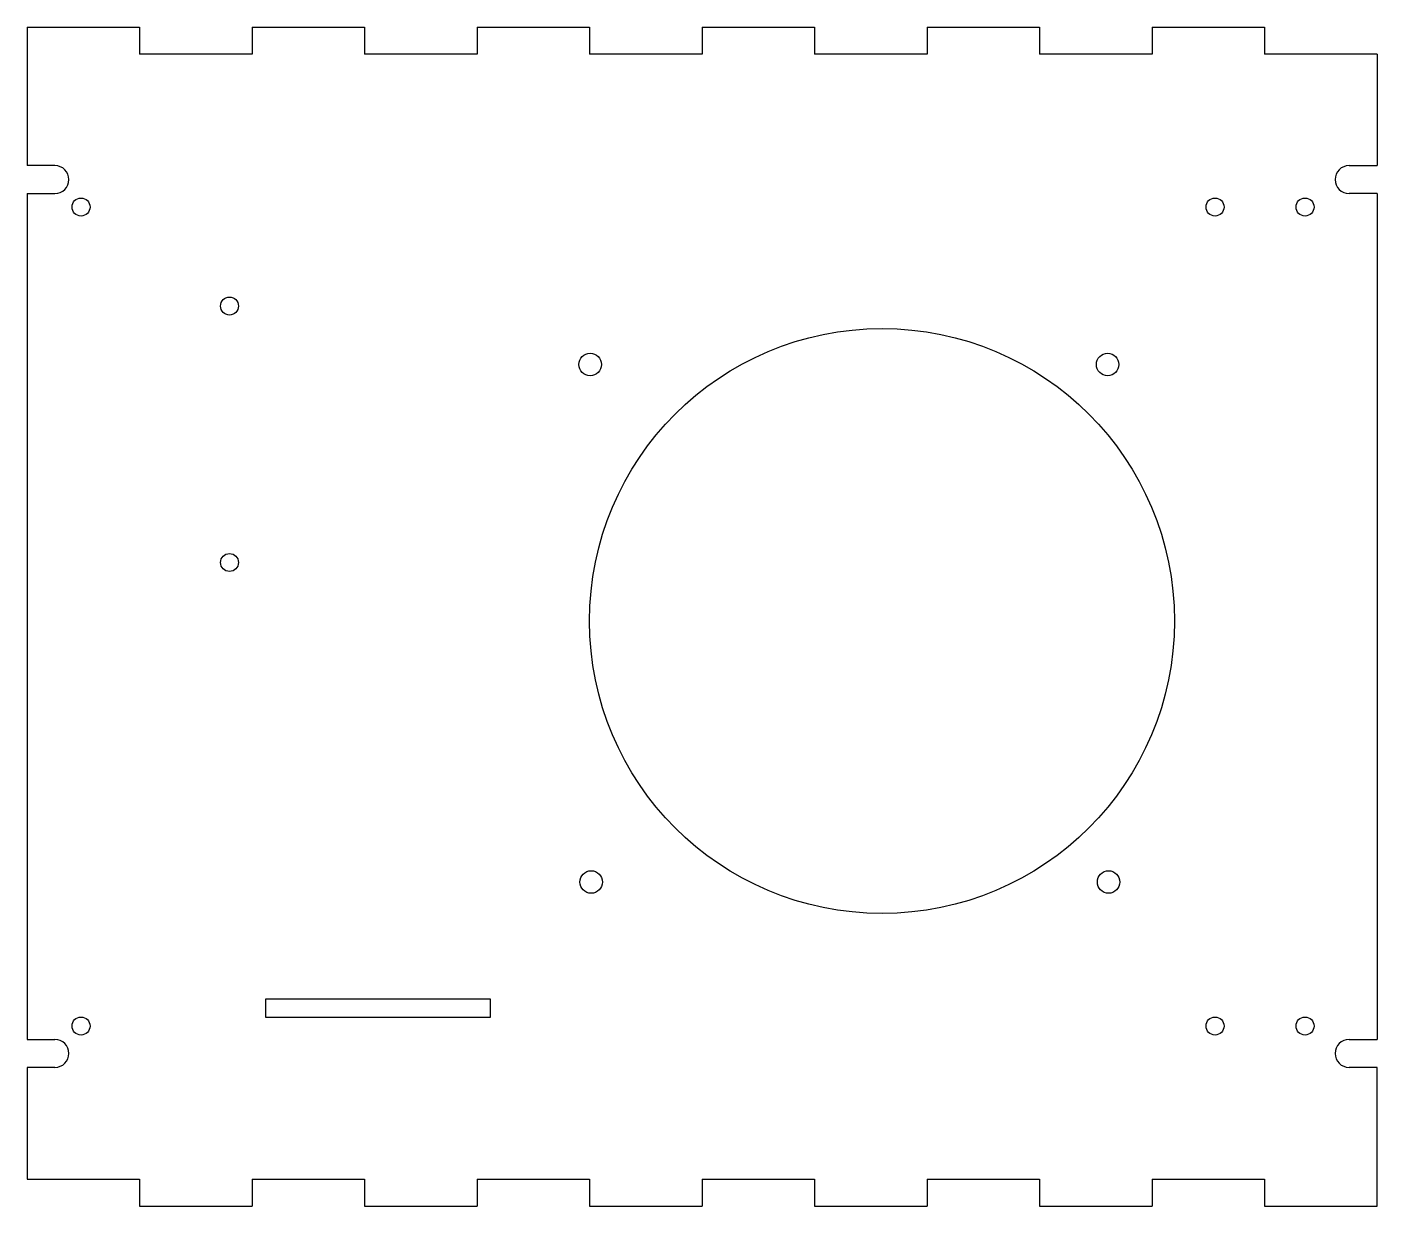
# Model space of a CAD drawing. Extents: x 0 to 300, y -6 to 256.
import ezdxf

# ---------------------------------------------------------------- set-up
doc = ezdxf.new("R2010")
doc.units = 0
doc.layers.get('0').update_dxf_attribs({"linetype": 'continuous'})

# ---------------------------------------------------------------- blocks, each defined once
blk = doc.blocks.new('POCKET')
at = {"color": 0}
for p, q in [((0, 256), (25, 256)), ((0, 256), (0, 225.2)), ((25, 256), (25, 250)), ((50, 256), (75, 256)), ((50, 256), (50, 250)), ((75, 256), (75, 250)), ((100, 256), (125, 256)), ((100, 256), (100, 250)), ((125, 256), (125, 250)), ((150, 256), (175, 256)), ((150, 256), (150, 250)), ((175, 256), (175, 250)), ((200, 256), (225, 256)), ((200, 256), (200, 250)), ((225, 256), (225, 250)), ((250, 256), (275, 256)), ((250, 256), (250, 250)), ((275, 256), (275, 250)), ((50, 250), (25, 250)), ((100, 250), (75, 250)), ((150, 250), (125, 250)), ((200, 250), (175, 250)), ((250, 250), (225, 250)), ((300, 250), (275, 250)), ((300, 250), (300, 225.2)), ((6.2, 225.2), (0, 225.2)), ((293.8, 225.2), (300, 225.2)), ((0, 219), (6.2, 219)), ((0, 219), (0, 31)), ((300, 219), (293.8, 219)), ((300, 219), (300, 31)), ((103, 40), (53, 40)), ((53, 40), (53, 36)), ((103, 36), (103, 40)), ((53, 36), (103, 36)), ((0, 31), (6.2, 31)), ((293.8, 31), (300, 31)), ((6.2, 24.8), (0, 24.8)), ((0, 24.8), (0, 0)), ((300, 24.8), (293.8, 24.8)), ((300, -6), (300, 24.8)), ((0, 0), (25, 0)), ((25, 0), (25, -6)), ((50, 0), (75, 0)), ((50, 0), (50, -6)), ((75, 0), (75, -6)), ((100, 0), (125, 0)), ((100, 0), (100, -6)), ((125, 0), (125, -6)), ((150, 0), (175, 0)), ((150, 0), (150, -6)), ((175, 0), (175, -6)), ((200, 0), (225, 0)), ((200, 0), (200, -6)), ((225, 0), (225, -6)), ((250, 0), (275, 0)), ((250, 0), (250, -6)), ((275, 0), (275, -6)), ((25, -6), (50, -6)), ((75, -6), (100, -6)), ((125, -6), (150, -6)), ((175, -6), (200, -6)), ((225, -6), (250, -6)), ((275, -6), (300, -6))]:
    blk.add_line(p, q, dxfattribs=at)
for centre, radius in [((12, 216), 2), ((264, 216), 2), ((284, 216), 2), ((45, 194), 2), ((190, 124), 65), ((125.14, 181), 2.5), ((240.14, 181), 2.5), ((45, 137), 2), ((125.36, 66), 2.5), ((240.36, 66), 2.5), ((12, 34), 2), ((264, 34), 2), ((284, 34), 2)]:
    blk.add_circle(centre, radius, dxfattribs=at)
for centre, start, end in [((6.2, 222.1), -90, 90), ((293.8, 222.1), 90, -90), ((6.2, 27.9), -90, 90), ((293.8, 27.9), 90, -90)]:
    blk.add_arc(centre, 3.1, start, end, dxfattribs=at)

msp = doc.modelspace()

# ---------------------------------------------------------------- block references
msp.add_blockref('POCKET', (0, 0))

doc.saveas('drawing.dxf')
